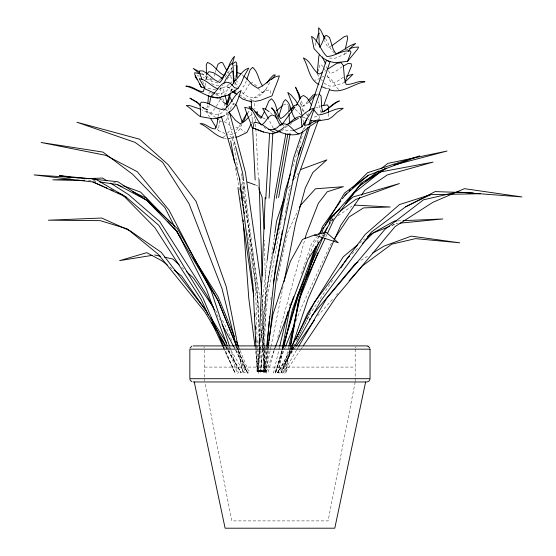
<?xml version="1.0" encoding="UTF-8"?>
<svg xmlns="http://www.w3.org/2000/svg" width="556" height="556" viewBox="0 0 556 556"><rect width="100%" height="100%" fill="white"/><g stroke="black" fill="none" stroke-linecap="round" stroke-linejoin="round"><path stroke-width="0.42" stroke-dasharray="2.78 2.08" d="M235.035 78.188L235.098 75.046M264.447 350.621L263.815 373.132L265.671 372.603L270.181 350.482M264.475 349.759L264.545 347.159M264.573 346.291L265.99 296.084L271.759 255.169M258.519 370.664L265.525 371.227L259.659 371.79L258.519 370.664L259.291 346.451M259.617 336.074L259.895 327.428M206.352 79.828L206.471 74.761M257.602 370.762L265.101 371.227L260.993 371.693L257.602 370.762L259.263 346.583M259.979 336.22L260.569 327.581M261.341 316.357L262.349 301.679L267.033 261.264M260.229 346.84L257.803 370.887L265.233 371.568L267.2 346.499M270.855 299.809L271.057 297.217M268.722 346.416L266.303 373.069L268.131 372.506L275.213 346.617M260.66 371.227L262.557 350.662M262.634 349.807L267.603 295.827L281.718 218.313M260.66 342.545L265.42 295.305L272.975 255.232M259.979 346.791L256.948 370.755L263.815 371.707L266.595 346.756M263.815 371.707L262.932 371.227L265.281 350.551M265.379 349.689L265.671 347.104M265.407 371.888L260.083 370.567L258.213 371.227L265.407 371.888L268.346 346.895M205.039 85.846L205.553 81.676M260.847 339.945L270.056 267.193L272.607 255.357M328.339 113.639L328.235 117.608M231.47 70.556L232.116 65.893M271.877 254.314L274.282 237.266M242.569 194.544L243.431 188.644M243.556 187.803L243.924 185.273M205.762 80.008L206.624 74.24M267.929 346.763L263.975 372.263L265.9 372.847L274.164 350.301M284.151 220.614L284.589 218.063M285.464 212.955L285.902 210.404M286.048 209.556L286.639 206.151M286.785 205.296L288.981 192.536L291.281 185.148M329.395 58.046L334.948 58.304L344.373 54.349L344.623 52.903M283.956 346.423L277.93 372.784L278 372.395M290.559 346.61L285.833 372.972L285.416 372.548L289.433 350.537M281.871 217.459L282.337 214.908M277.93 372.784L281.982 350.676M282.135 349.828L282.761 346.43M289.586 349.689L290.051 347.146M355.18 381.965L328.096 520.902L231.789 520.902L204.872 382.813M283.101 286.722L271.05 346.228M225.055 133.586L218.439 130.59L219.516 121.354L221.26 120.367M270.355 349.627L270.876 347.076M318.373 71.265L318.831 69.111M277.229 280.683L287.827 231.984L298.127 210.203M218.112 116.412L219.425 110.713M288.717 346.916L282.622 373.104L283.407 372.589L290.823 350.419M279.605 346.909L273.482 372.972L275.025 372.416L285.388 346.93M315.947 42.708L314.835 46.509M292.025 350.273L281.002 372.735L291.858 350.475M277.729 337.429L304.667 240.06M246.426 80.87L243.361 87.049L241.478 85.693M283.032 346.909L275.324 372.638L275.581 373.145L281.989 350.593M282.226 349.752L283.178 346.416M214.303 76.186L215.151 73.197M215.367 72.454L216.006 70.209M228.579 113.716L227.216 118.442L224.673 122.487M275.581 373.145L283.365 346.701M319.137 67.679L319.992 64.85L320.749 64.19L323.147 66.852M292.706 166.661L303.201 133.009M304.479 128.909L305.244 126.441M317.219 242.77L318.803 237.801M319.068 236.981L319.867 234.5M291.094 349.599L291.914 347.139M302.679 130.945L304.062 126.831M307.649 116.134L309.032 112.02M301.387 273.698L311.346 244.147L316.454 237.231M207.708 105.48L206.318 109.504L202.182 107.086L208.187 112.256L214.505 114.619L218.918 114.501L222.011 112.68L224.937 109.011M207.638 110.032L202.426 107.266L207.638 110.032L209.167 105.751M318.81 118.998L320.576 114.119M320.868 113.306L321.75 110.866M274.455 349.495L275.345 347.083M289.287 305.71L290.566 302.506M309.073 256.031L314.501 242.416L319.332 236.425M324.356 236.696L325.323 234.278M296.077 320.645L301.581 307.1L330.528 244.633L332.425 241.797M231.122 91.392L232.742 87.452M241.86 124.224L239.58 129.541L233.861 134.35L226.521 134.253M251.694 122.723L255.684 115.294M323.279 236.682L324.322 234.305M281.002 372.735L290.899 350.586M291.247 349.793L292.664 346.631M230.233 109.205L231.845 105.619L234.479 103.159M325.823 236.988L326.914 234.646M292.4 349.502L293.54 347.18M297.724 338.66L306.842 320.068M307.225 319.29L309.504 314.647L333.621 278.737M292.248 349.696L293.776 346.576M296.466 341.127L309.504 314.647M240.713 124.308L236.481 129.986M230.49 91.691L232.672 87.438M289.766 350.273L278.313 372.506L279.265 373.111L292.206 350.641M290.162 349.502L291.74 346.437M216.347 106.335L220.871 98.523M238.253 350.669L247.316 373.069L247.601 372.541L237.023 346.84M355.43 347.917L356.132 346.861M242.096 92.365L243.16 93.603L249.227 97.654L257.157 97.773L262.8 93.06L266.164 88.932L269.889 82.156M292.637 349.891L294.36 346.895M296.529 350.148L283.484 372.562L284.776 373.257L300.261 350.252M296.96 349.404L298.266 347.159M292.963 347.007L277.472 372.742L293.325 350.384M293.408 346.27L294.736 344.06M321.854 236.404L323.203 234.222M331.737 220.419L334.879 215.332M225.117 77.235L228.28 72.259L232.811 66.803M288.376 188.143L291.191 183.855M294.471 178.865L298.218 173.152M300.747 349.529L302.679 346.659M293.811 349.675L295.778 346.861M227.091 79.313L228.989 76.603M323.126 236.515L324.648 234.41M249.679 83.643L247.649 86.451L245.189 91.448L243.16 93.603M307.697 101.241L305.835 103.764L302.103 106.613L300.073 102.075L302.686 109.358L305.501 113.076M211.621 94.096L212.573 92.894M227.626 133.197L229.107 131.341L232.63 129.068M219.474 89.592L222.949 85.256M331.682 221.128L333.294 219.133M331.425 221.017L333.037 219.029M266.164 88.932L262.766 93.04L259.916 90.843L257.991 87.646M215.061 108.378L211.356 112.618L204.608 111.165L201.703 109.81M308.802 102.096L303.743 106.342L300.796 100.004M231.094 85.909L226.222 91.358L221.212 93.575L216.409 93.672M317.58 315.989L333.663 298.016M336.54 294.805L337.687 293.519M352.08 253.758L358.884 247.066M224.207 109.824L225.402 108.684M226.028 114.8L227.237 113.646M218.73 80.801L220.51 79.126M238.072 169.643L232.366 137.443L234.062 135.873M229.232 84.164L227.334 85.86L220.801 88.745M229.871 83.595L232.401 81.329M208.757 93.491L210.87 91.657M247.858 112.68L249.081 111.652L248.205 111.652M359.69 243.118L364.938 238.753M281.461 130.945L287.716 125.788M284.811 126.719L286.131 125.656M324.815 71.321L326.17 70.299M342.218 66.706L335.845 71.231L330.25 73.698L327.143 68.645L326.066 65.441M249.616 116.204L253.14 113.744M338.145 215.735L352.024 206.019M320.138 77.833L316.878 80.085L314.571 80.071M344.373 54.349L347.556 52.25M224.916 94.325L226.368 93.373M343.455 77.187L336.95 81.461L331.598 83.011L328.645 78.604L326.907 74.156M234.25 65.886L235.688 64.962M360.913 260.333L368.899 255.419M315.648 108.059L320.36 106.113M289.711 124.648L291.636 123.592M223.602 136.741L225.646 135.678M331.181 46.058L328.2 47.573L325.309 42.93L324.683 40.581M263.919 370.97L262.849 371.484L256.935 371.227L263.919 370.97L262.634 295.048M345.901 49.977L348.119 48.907M391.813 225.493L396.588 223.47L398.298 223.303M264.802 370.546L261.57 371.915L257.324 371.227L264.802 370.546L260.764 326.935M250.346 83.372L252.334 82.559L257.219 86.368M391.897 225.388L396.588 223.47M249.366 100.198C256.844 97.863 261.883 89.905 270.32 89.989L271.008 94.735M316.92 116.148L314.564 116.996L313.063 116.934M344.796 82.351L334.114 86.062L328.923 85.999L323.814 82.969M288.675 133.544L290.239 133.03M283.219 104.959L287.299 103.652L288.495 105.689M321.549 77.152L323.828 76.457M219.863 88.64L222.998 87.765L224.777 94.471M230.914 138.208L234.875 137.388M252.646 101.873L254.259 101.56M257.108 371.554L262.126 370.901L264.461 371.227L257.108 371.554L255.913 346.506M215.693 89.356L213.99 89.558L206.352 88.105M316.183 94.27L317.608 94.166M257.407 348.862L258.095 371.38L265.4 371.081L264.295 348.661M235.848 127.852L238.552 127.671L240.97 129.048L243.771 131.723L245.321 132.113M256.205 346.485L257.261 371.436L264.732 371.019L261.32 319.047M257.261 371.436L264.732 371.019M397.874 220.899L401.328 220.753M258.095 371.38L265.4 371.081M76.832 178.99L79.411 178.9M218.786 85.422L215.033 85.297L210.293 82.941M292.936 130.604L286.465 130.688L284.561 129.089M204.504 367.092L355.374 367.092M93.929 180.909L95.639 180.957M196.956 75.859L199.444 76.033M256.948 370.755L262.932 371.227M257.803 370.887L265.233 371.568M224.666 138.201L226.216 138.395M88.439 180.123L96.098 181.319M252.014 100.476L254.495 100.997L254.884 108.795M326.601 88.154L328.916 88.717M217.889 83.011L212.941 81.815L203.142 77.277M229.962 136.658L232.366 137.443M201.383 74.087L205.282 75.421L212.392 79.557M221.809 107.92L224.819 108.962M113.466 182.222L116.656 183.383M256.149 185.273L257.734 185.857M229.246 75.067L231.226 76.054M302.992 116.982L307.162 119.067M307.857 119.415L309.247 120.117M262.717 117.726L265.587 119.192M219.446 120.659L221.503 121.729M211.766 80.168L207.006 77.659L201.209 72.773M224.04 121.528L228.106 123.814L231.831 127.407M245.682 98.878L240.178 95.097M308.17 115.683L305.974 113.695M233.444 90.225L225.986 86.201L229.406 88.189L231.991 91.219M234.145 90.642L236.244 91.893M327.13 76.756C333.12 79.008 334.42 85.707 338.729 89.606M170.025 267.047L172.068 268.624M225.548 103.451L223.032 101.505L221.156 98.94M224.346 103.124L221.754 101.032L218.432 97.036M242.02 74.74L243.285 75.776M263.961 127.018L267.012 129.555M215.749 117.524L209.07 112.785L206.464 111.916L209.549 116.996M181.805 267.262L184.349 269.604M225.569 109.226L228.036 111.575M201.703 106.481L202.898 107.649M302.047 109.747L304.389 112.076M295.292 109.31L302.394 116.392M216.395 93.401L219.279 96.376M215.763 94.082L217.326 95.708M270.473 112.659L271.62 113.862M235.668 80.043L239.031 83.727M334.469 53.188L330.333 48.323L327.081 41.005L325.225 38.232M283.032 125.079L284.026 126.268M203.746 346.861L204.455 347.917M232.172 78.806L230.212 76.311M315.259 94.138L316.698 95.959M317.142 74.122L320.736 78.882M321.25 79.564L322.278 80.926M227.543 72.03L228.502 73.316M217.062 128.721L218.439 130.59M232.901 103.055L234.229 104.889M215.499 310.387L217.431 313.223M222.261 320.298L224.193 323.133L232.471 342.093M235.153 82.58L238.573 87.938M225.673 346.562L227.446 349.509M227.884 350.245L241.179 372.847L227.918 350.572M228.69 346.61L230.469 349.578M230.914 350.322L244.251 372.589L245.578 372.11L234.542 346.833M225.708 346.861L227.474 349.828M323.564 67.582L325.628 71.203M273.191 128.082L268.673 119.095M226.368 346.631L228.057 349.627M228.481 350.377L241.179 372.847M216.826 314.362L219.62 319.714M233.596 346.478L235.195 349.543M235.598 350.308L247.573 373.25L249.157 372.603L240.018 350.28M223.116 346.833L235.112 373.139L224.589 350.343M222.775 346.416L224.228 349.557M223.887 346.923L235.112 373.139M238.712 347.09L239.692 349.481M236.634 346.666L237.926 349.87M236.675 346.68L247.316 373.069M303.604 122.417L302.297 116.982M258.026 186.614L258.61 188.13M227.606 346.631L228.801 349.863M229.1 350.669L237.447 373.312L238.35 372.728L231.039 350.662M321.173 112.548L319.63 108.253L318.567 101.567M202.662 81.134L203.976 84.901M229.691 346.576L230.768 349.842M241.172 183.96L241.665 185.621M228.328 107.885L228.773 109.56M220.176 88.314L221.955 95.02M222.845 98.37L234.18 141.134M236.585 346.715L243.306 373.312L238.802 350.426M238.135 347.034L238.635 349.578M242.583 195.059L243.632 200.987M235.515 168.009L239.421 190.034M240.776 197.665L241.373 201.05M241.909 186.448L259.951 298.259M247.441 233.075L247.969 236.481M248.101 237.336L257.623 298.711L259.756 336.693M244.744 189.269L257.039 283.525L258.929 335.977M255.023 346.673L258.429 373.159L260.639 372.562L265.657 299.538L264.489 240.192M245.481 200.264L259.256 310.686M241.519 173.541L241.846 176.106M241.95 176.961L255.426 283.921L257.039 336.741M260.34 347.055L260.486 349.648M260.535 350.509L261.702 371.227M255.399 119.192L255.829 127.852M255.871 128.721L258.38 178.962M261.994 302.103L264.079 344.352M264.121 345.213L264.253 347.799M251.792 112.43L252.355 123.696M259.332 347.152L259.43 349.731M259.457 350.593L260.201 371.227M257.143 340.202L257.275 344.532M257.303 345.401L257.379 348M235.007 82.156L235.063 86.194M355.18 349.161L355.18 381.096M204.705 350.03L204.705 381.096"/><path stroke-width="0.83" d="M195.302 75.748L195.295 77.089L197.345 79.793M289.016 113.605L289.488 123.425M234.986 80.544L235.035 78.188M259.374 343.858L259.534 338.667M259.923 326.56L265.205 197.394M265.803 198.874L269.584 133.572M269.083 198.131L272.857 132.835M237.065 65.643L236.842 77.367L236.647 63.092L235.702 61.779L232.054 64.183M207.84 103.798L208.535 95.736M267.2 346.499L269.16 321.424M269.368 318.831L269.57 316.239M317.226 73.309L318.824 56.239L319.498 54.328M219.676 117.823L212.955 118.782L200.389 116.628L200.723 113.32L199.958 104.104L201.3 102.207C209.695 101.672 215.38 109.261 223.442 109.685M266.692 345.895L275.31 268.478L297.182 159.53L307.954 127.442M267.137 260.41L274.511 196.782L285.826 133.961M268.548 345.172L268.854 342.586M269.055 340.863L276.554 277.09L298.523 175.119L318.22 120.624M234.785 90.218L234.472 92.623L237.009 94.61M217.792 118.894L217.153 123.856L215.283 128.881C209.584 129.068 205.956 122.987 200.063 123.599C208.743 127.192 214.783 135.907 223.887 138.096M328.443 112.868L328.638 106.78L327.234 104.869L321.166 105.842M274.4 236.411L274.643 234.708M274.886 233.006L276.568 221.073L283.963 199.194M268.061 345.915L272.94 314.467L290.42 261.25L302.492 239.414L314.453 235.028L326.163 232.304L338.347 242.77L314.453 235.028M209.431 104.083L210.932 96.584M273.323 283.588L281.371 236.786M281.663 235.084L282.392 230.83M290.712 345.762L298.94 299.844L304.243 283.303M276.276 198.325L287.897 133.801M278.619 197.554L290.086 133.885M282.761 346.43L289.766 308.17L293.637 296.682M290.204 346.298L298.384 301.428L318.734 241.964M273.455 252.667L285.026 191.278L290.399 174.042M284.095 281.649L295.563 223.276L305.327 187.963L312.813 172.555L326.879 159.857L300.567 169.58M347.57 61.348L350.961 52.208L350.363 50.957C341.947 49.825 335.178 56.337 326.942 56.51C320.701 50.617 318.929 41.193 311.575 36.328L314.029 48.65L322.57 57.9L328.645 61.32L335.122 62.696L347.57 61.348L357.703 48.997L358.592 47.045L354.506 47.274L349.71 48.497M365.626 381.965L334.781 528.2L225.104 528.2L194.252 381.965M272.787 254.509L293.568 158.099L302.401 131.772M226.396 107.183L228.975 99.927L230.483 92.97M345.311 49.178L347.674 38.281L347.118 35.779L344.129 36.731L331.932 45.675M283.956 346.423L292.414 309.567L315.718 246.655M288.918 346.075L300.33 297.078L317.949 252.799M279.807 346.068L287.904 311.596M316.142 41.915L318.24 34.083L319.359 33.207M229.697 93.964L228.189 99.434L225.646 104.174M246.857 79.306L250.165 69.764L252.667 67.359C258.311 71.988 258.318 80.377 262.703 86.055M305.126 238.399L306.286 234.25L318.352 203.274L327.255 191.757L343.386 186.691L315.433 188.804L300.337 205.539L299.232 207.875M283.178 346.416L285.075 339.73M285.548 338.055L286.257 335.553M286.736 333.878L297.891 294.61L322.932 237.481M283.282 346.082L298.211 296.292L325.093 238.545M369.969 379.338L369.08 381.006L367.412 381.902M292.817 180.22L309.713 126.059M310.22 124.412L311.506 120.311M228.043 68.722L229.524 64.114L232.505 58.644L234.514 56.344L232.436 63.558M306.891 275.025L315.891 246.906M320.131 233.673L322.251 227.056L340.856 200.876M292.192 346.318L308.107 298.697L340.863 225.173L359.913 197.373M304.612 125.183L306.822 118.602M309.581 110.373L326.421 60.18M298.176 154.7L300.657 147.298M308.782 124.975L330.035 61.612L327.143 60.465M216.221 69.465L218.008 64.232L220.69 62.453L222.664 62.758L226.841 70.681M321.521 233.819L323.196 228.933L344.511 193.113L368.26 175.314L419.69 155.854L367.627 172.673L352.254 187.907M204.935 86.68L203.155 91.775C196.942 91.254 192.272 85.673 185.857 86.131C197.234 88.738 206.123 97.488 218.147 97.967L228.287 95.02L237.975 88.48L241.033 83.636L244.098 76.332L248.713 68.124C241.547 70.292 238.976 78.299 233.172 82.212M345.047 81.642L351.482 65.956L351.26 63.745L347.847 63.537L343.622 65.914M323.807 105.167L329.687 88.904M275.637 346.277L308.135 259.033L322.626 237.224M278.785 116.419L283.324 102.012L285.43 99.614C291.754 104.187 290.482 113.278 295.326 118.894M285.714 346.131L293.811 326.219M264.719 111.005L260.993 118.268L257.692 115.398L254.3 110.38L250.763 106.828L248.942 106.766C254.523 111.819 256.198 119.721 261.515 124.996C266.025 122.619 267.054 116.642 272.176 114.939L274.796 115.975L276.756 118.664L279.133 123.536L281.1 125.58M265.372 109.421L268.819 101.136L271.404 98.746C277.458 103.624 275.95 112.757 280.704 118.595C286.298 115.745 289.141 109.344 295.021 106.974L282.163 124.342M251.048 124.231L246.864 132.502L238.037 136.727L235.668 137.221M324.669 233.513L327.109 227.96M329.194 223.199L331.626 217.639L360.059 185.419L362.762 183.265M295.841 339.507L307.503 313.403L343.288 256.775L357.723 244.758M327.275 233.867L333.815 219.822L361.247 183.084L386.149 168.12M228.975 99.927L226.806 104.424L225.548 103.451M223.7 83.768L226.334 78.556L229.823 73.524L232.477 71.029L232.957 71.995L233.798 82.879L231.637 85.304M241.86 122.035L246.628 113.702M296.522 105.105L301.269 96.584L303.611 95.507L307.176 97.953L311.492 105.008M291.74 346.437L314.654 301.964L365.181 234.444L399.542 204.532L430.608 194.656L450.311 194.294M190.096 347.917L191.862 346.152M256.497 113.869L257.636 111.825L255.322 112.527M294.791 346.145L321.104 300.455L371.45 232.054L405.553 206.86L422.261 198.242M298.697 346.416L326.525 298.607L384.988 229.294L423.54 199.799L457.261 192.042L521.924 196.928L464.427 188.679L432.846 202.328L395.045 226.605L336.067 297.05L303.166 345.936M227.612 69.361L223.477 76.332L221.107 78.57M309.338 319.797L310.22 318.331M247.344 113.042L246.058 115.12L244.334 120.026L242.465 122.813L236.62 105.564L235.549 104.361M323.648 233.492L330.389 222.595M271.634 79.508L275.366 74.921L273.517 75.039L269.924 78.674L266.894 83.15M334.33 238.962L349.064 216.979L363.534 207.895L390.208 206.992L354.269 205.095M340.856 267.957L343.267 264.371M344.233 262.932L347.125 258.623L349.606 256.191M225.583 73.566L224.29 75.47C217.611 72.516 214.498 64.746 207.451 62.439L206.283 64.802L206.436 73.927M361.379 195.232L364.799 190.242L387.344 174.918L433.082 162.109L380.346 171.992L354.61 192.529L347.062 201.807M296.272 346.152L314.467 320.089M342.364 198.756L346.722 193.391M293.749 130.59L301.915 126.865L313.66 108.211L311.033 109.094L306.168 112.305L300.594 117.038M308.17 100.608L313 95.208L315.259 94.138M318.491 234.465L321.556 230.316M322.577 228.933L323.599 227.55M325.128 225.472L331.758 216.479L340.05 208.834M348.014 51.632L351.232 47.316L355.687 43.507C348.32 45.502 343.038 51.291 335.956 53.772L333.329 49.651L329.548 37.565L326.872 35.598L325.357 35.688L321.424 44.348L319.568 47.26C319.005 40.783 318.72 34.222 318.616 27.8L320.722 30.219L323.439 35.883L324.273 39.017M311.548 316.121L355.103 263.898L358.008 262.112M309.31 101.512L315.099 95.34M206.624 74.24L208.931 71.648L213.379 72.655L219.12 76.165L222.393 78.876M276.374 110.901L282.58 105.48M349.175 280.676L362.387 265.914L391.73 244.167L415.52 238.635L459.694 242.805L411.301 236.119L384.147 246.051L372.527 253.188M249.039 116.802L244.96 120.999L240.303 123.884L235.501 120.284L229.274 112.75M349.182 190.951L350.412 189.735M362.602 243.417L373.125 233.068L389.547 226.348M290.503 109.247L294.152 105.73L297.87 104.417L300.31 107.197L302.179 116.155M226 108.114C231.866 102.936 234.076 94.45 241.207 90.44C237.607 99.121 236.766 107.642 227.842 113.063M345.783 203.545L352.796 197.074L399.423 183.549L355.798 199.437L340.105 211.065M344.796 82.351L353.004 74.247L346.395 76.123M344.88 195.219L368.26 175.314M210.592 96.563C216.527 92.664 218.564 84.679 225.729 82.26L228.815 82.496L231.345 84.158L234.528 87.737L237.975 88.48M367.565 236.564L369.531 234.924L394.412 221.052L397.005 220.94M284.151 127.248L281.517 129.367L275.748 132.648C267.936 130.458 262.807 122.431 254.161 122.306L253.293 126.712L252.16 127.665C250.012 120.756 246.808 114.195 244.744 107.322L248.747 108.295L252.493 110.477M365.473 181.117L378.33 170.907M381.041 168.76L387.81 163.388L447.073 151.03L394.051 165.042M327.526 69.271L336.721 63.412L341.127 62.633L343.372 65.629L344.491 78.806L346.075 84.352C352.587 85.124 358.481 79.855 364.979 81.801C352.831 83.734 341.982 94.444 329.249 89.634M360.059 185.419L386.177 168.259M298.968 134.031C292.824 131.529 290.051 122.973 282.281 123.835L279.737 125.267L276.812 127.998L273.608 128.832C282.643 134.142 295.347 138.242 304.361 130.757C309.199 126.441 314.668 123.001 320.284 119.804C314.265 119.269 310.54 125.392 304.716 125.267L303.882 123.133M288.105 124.071L298.37 118.379M423.776 197.463L435.167 191.584L473.246 192.904M286.743 124.926C290.913 122.091 294.284 117.872 299.448 116.51L301.137 117.511L301.915 126.865M405.553 206.86L430.608 194.656M322.556 111.888C328.735 109.15 332.62 102.929 339.362 100.942C333.232 103.708 328.902 108.976 322.98 112.006L321.743 107.954L321.076 95.931L319.04 94.061M220.378 117.49L224.617 115.474M322.668 72.343L319.088 74.045C312.326 70.167 310.887 60.785 303.347 57.949C308.837 66.789 308.795 79.39 318.97 84.623M280.704 131.188L272.329 133.857L263.44 132.001L252.16 127.665L263.579 132.043M217.445 117.983L221.427 116.802L239.956 179.817M228.537 138.694L230.121 138.368M255.058 101.4L260.695 100.295L272.058 95.847C274.171 89.043 277.368 82.601 279.397 75.838C270.654 77.02 265.643 85.332 257.671 88.237L252.118 84.686L246.461 78.361L243.924 76.29M221.385 96.612L223.79 96.181M152.129 255.364L119.679 260.625L146.756 252.66L161.845 260.75L167.293 264.948M318.421 120.805L328.443 119.262L332.21 116.892L337.277 112.194L343.219 108.323C334.198 107.794 326.914 114.355 318.108 115.016L314.008 110.095M400.014 223.137L442.826 218.96L403.058 220.676M70.814 179.206L52.764 179.852L84.491 180.665M83.706 178.74L102.61 178.066L106.933 180.818M452.021 194.259L480.287 193.738M268.597 129.527L274.935 129.444M193.106 345.908L366.772 345.908M367.905 346.152L369.789 347.917M193.106 381.965L366.772 381.965M89.495 178.761L59.499 175.62L72.266 177.607M92.067 179.025L117.782 181.715L146.638 200.257L177.315 228.551L217.667 299.503L236.356 345.881L222.052 288.696L189.005 203.684L162.547 162.213L135.059 142.392L76.957 122.244L139.584 139.202L168.232 164.743L196.08 201.376L226.278 286.833L237.961 346.186M103.11 186.343L92.963 181.972L34.076 174.911L95.166 178.928L126.156 197.095L158.842 225.354L202.787 297.668L223.547 346.131M99.503 181.847L117.379 184.627L122.028 186.795M310.915 120.381L315.912 121.187M208.09 96.084L218.147 97.967M200.605 73.816L194.746 72.69L194.808 74.567L201.258 87.132L204.657 87.778M154.693 254.954L160.475 256.253M164.611 257.185L172.881 259.047L179.254 264.913M367.412 345.971L368.023 346.152M236.661 72.398L240.748 73.712M251.84 102.033L242.715 99.086L238.913 96.105M123.029 185.697L140.55 192.077L171.033 223.081M247.441 182.041L255.357 184.974M321.611 86.653L326.191 88.439M218.021 88.988C211.259 86.472 206.776 79.682 199.208 78.688L205.352 89.016L214.818 93.332M104.667 187.018L107.009 188.025M110.908 189.707L113.25 190.715M117.928 192.737L122.605 194.753L154.895 227.668L201.008 299.253L208.257 314.856M92.963 181.972L126.156 197.095M132.877 191.855L146.054 197.999L158.821 211.857M200.25 109.129L190.18 105.689L186.302 105.487C191.417 108.698 195.33 113.341 200.389 116.628M235.779 93.457L232.505 91.823L235.779 93.394M261.994 117.365L254.738 111.784M191.862 381.715L190.395 380.512L189.909 379.338M117.379 184.627L146.638 200.257L176.238 230.747L218.188 301.053L236.689 346.034M199.736 71.953L193.224 68.437L198.617 72.836M110.533 183.112L128.54 194.579L159.871 221.733L206.846 295.243L214.428 309.768M269.083 111.673L265.608 109.198L262.585 108.253L268.346 118.338M174.111 270.195L181.603 275.971L206.047 310.755M216.367 118.046L218.216 119.616M200.389 105.494L196.803 102.318L189.888 98.134L197.526 102.387L200.507 105.313M186.26 271.37L193.273 277.819L213.567 307.558M167.53 221.302L176.238 230.747M282.531 124.481C277.875 119.665 277.131 111.86 271.391 107.968L272.204 107.982L274.268 111.478L275.901 116.419L277.242 118.525M233.166 80.064L234.159 81.322M216.152 127.47L210.425 118.261M219.752 97.015L220.69 98.301M211.03 317.851L226.473 342.899M323.37 35.452L324.76 37.537M174.549 227.96L181.041 238.218M193.099 257.275L218.147 296.855L234.465 336.721M215.964 330.368L204.921 311.965L158.328 254.328L127.261 228.891L100.302 220.656L48.414 220.204L101.713 218.021L130.229 230.893L161.205 252.264L206.054 310.686L225.945 345.881M219.933 336.992L225.236 345.825M297.606 103.847L295.507 100.282L290.983 94.93L287.772 92.393L293.353 106.717M228.585 94.478L232.248 101.637M196.9 263.481L168.941 209.987L137.339 171.748L105.862 155.353L41.102 142.482L102.978 152.087L132.634 174.292L164.882 207.548L174.681 226.813M197.693 265.01L202.092 273.42M202.884 274.949L211.273 290.996L229.419 345.756M222.018 324.301L233.596 346.478M322.404 56.9L325.531 63.843M176.641 230.664L206.429 289.21L227.307 345.818M199.68 83.817L201.258 87.132M211.878 322.654L222.754 346.047M236.425 341.509L238.385 346.291M258.901 188.887L262.105 197.22L264.274 229.009M202.134 79.626L199.444 72.822L199.66 70.862L203.058 70.959L208.424 74.567L214.359 79.647L219.731 82.573C225.215 76.93 225.778 67.999 232.206 63.134L233.068 65.552L233.798 82.879M300.379 98.433L299.33 94.513L295.542 87.167L298.732 95.09L299.628 99.746M224.999 95.305L226.994 102.853M229.218 111.235L245.439 172.436L261.063 283.129L261.612 294.339M234.396 141.968L235.063 144.484M235.508 146.159L242.618 172.992L243.625 180.7M230.712 140.897L234.618 162.922M240.303 187.045L242.68 202.384M242.944 204.087L243.208 205.796M243.472 207.499L243.869 210.057M244.133 211.76L244.404 213.469M237.919 187.636L253.828 296.584M243.848 182.417L244.077 184.126M244.411 186.698L244.633 188.415M254.912 345.818L248.754 297.967L243.417 224.075M239.532 178.712L252.973 285.165L255.913 346.506M243.146 219.856L243.257 221.545M259.756 336.693L260 341.009M251.187 100.309L251.708 110.7M252.57 128.026L255.162 179.998M254.822 313.786L254.933 316.364M255.329 325.83L255.475 329.27M255.809 337.019L256.024 342.176M259.117 341.134L259.305 346.291M259.026 179.31L262.154 276.054M288.891 106.37L289.016 111.172M370.039 349.161L189.846 349.161L189.846 378.705L370.039 378.705L370.039 349.161"/></g></svg>
